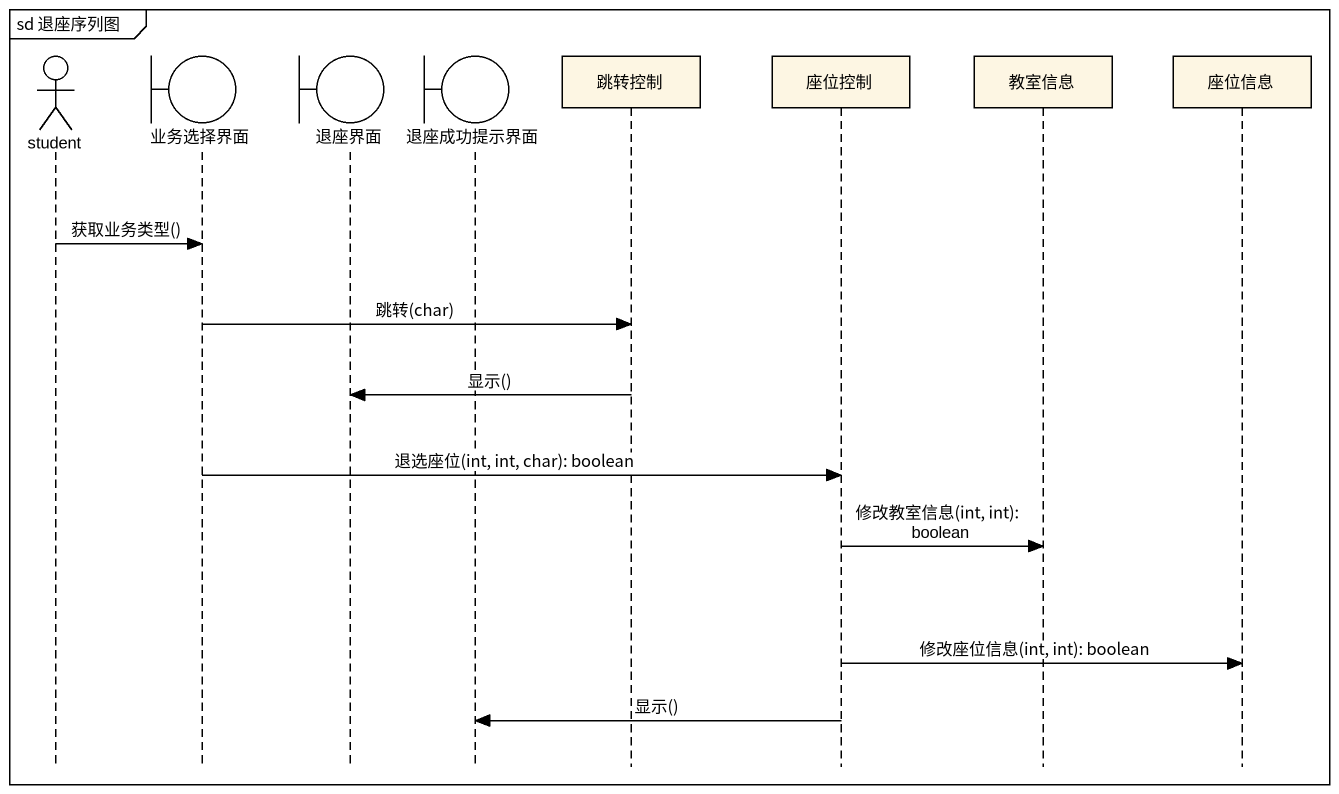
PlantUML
@startuml
mainframe sd 退座序列图
hide footbox
actor student
boundary 业务选择界面
boundary 退座界面
boundary 退座成功提示界面
participant 跳转控制
participant 座位控制
participant 教室信息
participant 座位信息

student -> 业务选择界面 : 获取业务类型()
业务选择界面 -> 跳转控制 : 跳转(char)
跳转控制 -> 退座界面 : 显示()
业务选择界面 -> 座位控制 : 退选座位(int, int, char): boolean
座位控制 -> 教室信息 : 修改教室信息(int, int): boolean
座位控制 -> 座位信息 : 修改座位信息(int, int): boolean
座位控制 -> 退座成功提示界面 : 显示()
@enduml
